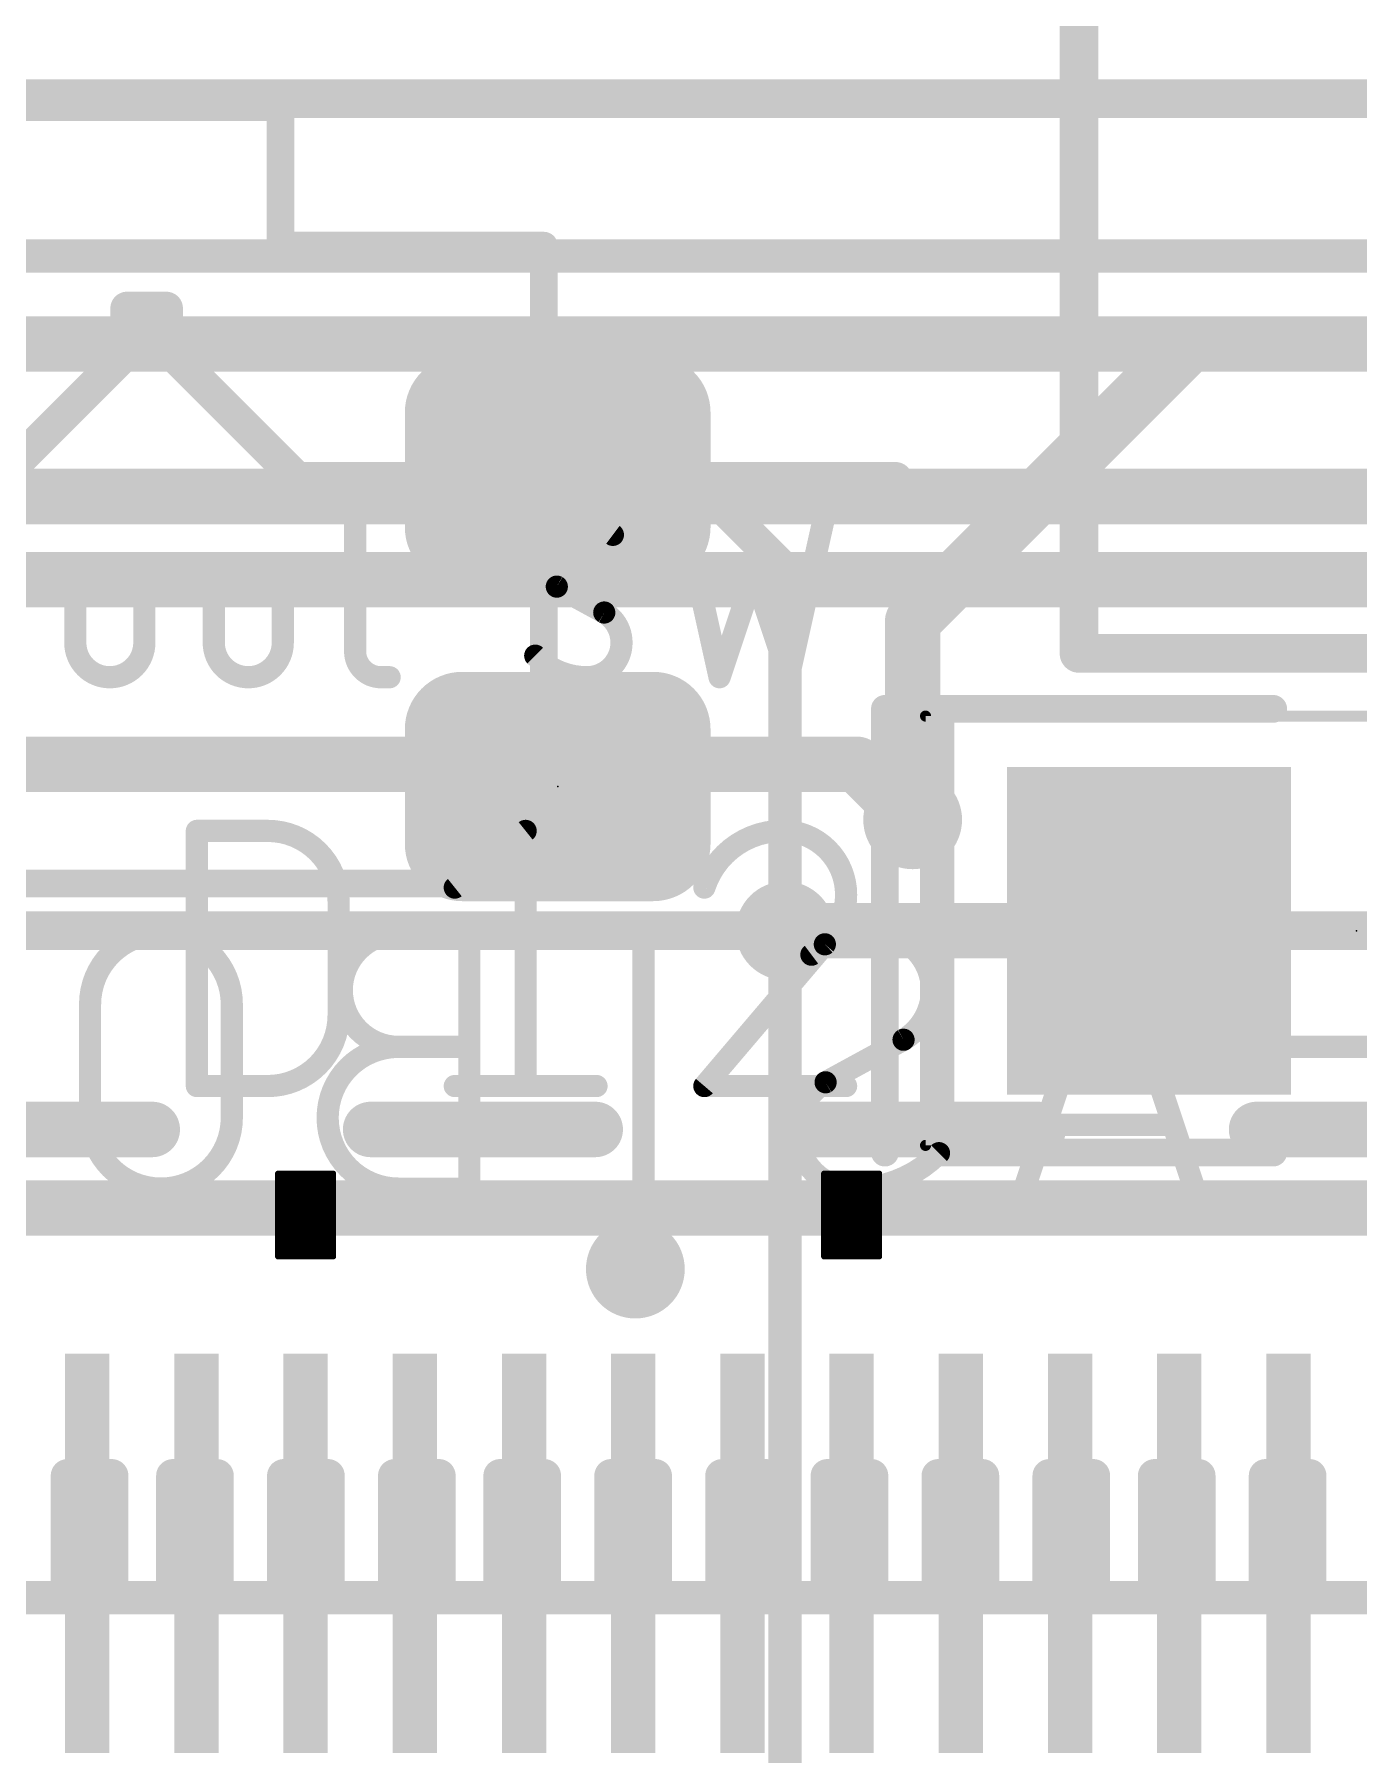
# Model space of a CAD drawing. Extents: x -5 to 103, y -6 to 58.
# Drawn here: x 30.78 to 36.84, y 38.14 to 46.01 of the extents above; entities that cross this region are included whole.
import ezdxf

# ---------------------------------------------------------------- set-up
doc = ezdxf.new("R2010")
doc.units = 0
for name, color, linetype in [('1', 12, 'CONTINUOUS'), ('16', 132, 'CONTINUOUS'), ('18', 110, 'CONTINUOUS'), ('20', 31, 'CONTINUOUS'), ('21', 40, 'CONTINUOUS'), ('22', 3, 'CONTINUOUS'), ('23', 53, 'CONTINUOUS'), ('24', 53, 'CONTINUOUS'), ('25', 40, 'CONTINUOUS'), ('39', 12, 'CONTINUOUS'), ('51', 254, 'CONTINUOUS')]:
    doc.layers.add(name, color=color, linetype=linetype)

# ---------------------------------------------------------------- blocks, each defined once
blk = doc.blocks.new('RECT')
blk.add_solid([(-0.5, -0.5), (0.5, -0.5), (-0.5, 0.5), (0.5, 0.5)])
blk = doc.blocks.new('RECT168000X224000R50')
at = {"const_width": 0.2625}
blk.add_lwpolyline([(0.3938, -0.4375), (0.3938, 0.4375, 0.4142), (0.2625, 0.5687), (-0.2625, 0.5687, 0.4142), (-0.3938, 0.4375), (-0.3938, -0.4375, 0.4142), (-0.2625, -0.5687), (0.2625, -0.5687, 0.4142)], format="xyb", close=True, dxfattribs=at)
blk.add_solid([(-0.2879, -0.4629), (0.2879, -0.4629), (-0.2879, 0.4629), (0.2879, 0.4629)])
blk = doc.blocks.new('ROUNDV')
at = {"const_width": 0.5}
blk.add_lwpolyline([(0, -0.25, 1), (0, 0.25, 1), (0, -0.25)], format="xyb", dxfattribs=at)

msp = doc.modelspace()

# ---------------------------------------------------------------- linework, layer by layer
at = {"layer": '1'}
for points, const_width in [([(7.62, 45.72), (82.55, 45.72)], 0.1778), ([(80.4545, 44.5968), (9.0368, 44.5968)], 0.254), ([(79.5457, 43.8983), (10.414, 43.8983)], 0.254), ([(71.628, 43.5173), (10.5718, 43.5173)], 0.254), ([(25.781, 42.672), (34.544, 42.672)], 0.254), ([(34.544, 42.672), (34.798, 42.418)], 0.254), ([(77.47, 41.91), (11.43, 41.91)], 0.1778), ([(35.88, 41.91), (34.2138, 41.91)], 0.254), ([(46.99, 40.64), (26.67, 40.64)], 0.254)]:
    msp.add_lwpolyline(points, dxfattribs=dict(at, const_width=const_width))
at = {"layer": '1', "const_width": 0.127}
for points in [[(34.5889, 42.7169, 1), (34.4991, 42.6271)], [(34.544, 42.6085, 1), (34.544, 42.7355)], [(34.7531, 42.3731, 1), (34.8429, 42.4629)], [(34.2138, 41.9735, 1), (34.2138, 41.8465)], [(35.88, 41.8465, 1), (35.88, 41.9735)]]:
    msp.add_lwpolyline(points, format="xyb", dxfattribs=at)
at = {"layer": '16'}
for points, const_width in [([(35.56, 48.26), (35.56, 43.18)], 0.1778), ([(34.798, 43.3268), (36.068, 44.5968)], 0.254), ([(36.068, 44.5968), (43.0332, 44.5968)], 0.254), ([(33.1724, 44.0204), (33.7566, 44.0204)], 0.1524), ([(33.7566, 44.0204), (34.2138, 43.5632)], 0.1524), ([(34.2138, 43.5632), (34.2138, 41.91)], 0.1524), ([(34.798, 42.418), (34.798, 43.3268)], 0.254), ([(35.56, 43.18), (41.91, 43.18)], 0.1778), ([(34.2138, 41.91), (34.2138, 35.8648)], 0.1524)]:
    msp.add_lwpolyline(points, dxfattribs=dict(at, const_width=const_width))
for points, const_width in [([(36.068, 44.6603, 1), (36.068, 44.5333)], 0.127), ([(36.1129, 44.5519, 1), (36.0231, 44.6417)], 0.127), ([(33.1724, 44.0585, 1), (33.1724, 43.9823)], 0.0762), ([(33.7835, 44.0473, 1), (33.7297, 43.9935)], 0.0762), ([(33.7566, 43.9823, 1), (33.7566, 44.0585)], 0.0762), ([(34.2519, 43.5632, 1), (34.1757, 43.5632)], 0.0762), ([(34.1869, 43.5363, 1), (34.2407, 43.5901)], 0.0762), ([(34.8615, 43.3268, 1), (34.7345, 43.3268)], 0.127), ([(34.7531, 43.3717, 1), (34.8429, 43.2819)], 0.127), ([(35.56, 43.2244, 1), (35.56, 43.1356)], 0.0889), ([(35.5156, 43.18, 1), (35.6044, 43.18)], 0.0889), ([(34.7345, 42.418, 1), (34.8615, 42.418)], 0.127), ([(34.2519, 41.91, 1), (34.1757, 41.91)], 0.0762), ([(34.1757, 41.91, 1), (34.2519, 41.91)], 0.0762)]:
    msp.add_lwpolyline(points, format="xyb", dxfattribs=dict(at, const_width=const_width))
at = {"layer": '20', "const_width": 0.1524}
msp.add_lwpolyline([(5, 45), (95, 45)], dxfattribs=at)
at = {"layer": '21'}
for points, const_width in [([(31.2, 44.56), (31.2, 44.76)], 0.1524), ([(31.2, 44.76), (31.38, 44.76)], 0.1524), ([(31.38, 44.76), (31.38, 44.58)], 0.1524), ([(30.6, 43.96), (31.2, 44.56)], 0.1524), ([(31.38, 44.58), (31.98, 43.98)], 0.1524), ([(31.98, 43.98), (34.72, 43.98)], 0.1524), ([(32.2447, 43.782), (32.2447, 43.1893)], 0.1016), ([(33.7557, 43.782), (33.9137, 43.0708)], 0.1016), ([(34.2298, 43.0708), (34.3879, 43.782)], 0.1016), ([(32.1656, 43.5449), (32.4027, 43.5449)], 0.1016), ([(33.9137, 43.0708), (34.0718, 43.5449)], 0.1016), ([(34.0718, 43.5449), (34.2298, 43.0708)], 0.1016), ([(33.3856, 43.3671), (33.1683, 43.4857)], 0.1016), ([(30.9633, 43.2288), (30.9633, 43.3869)], 0.1016), ([(31.2794, 43.3869), (31.2794, 43.2288)], 0.1016), ([(31.5973, 43.2288), (31.5973, 43.3869)], 0.1016), ([(31.9134, 43.3869), (31.9134, 43.2288)], 0.1016), ([(32.3632, 43.0708), (32.4027, 43.0708)], 0.1016), ([(34.671, 40.894), (34.671, 42.926)], 0.127), ([(34.925, 40.894), (34.925, 42.926)], 0.127), ([(34.925, 42.926), (36.449, 42.926)], 0.127), ([(36.449, 40.894), (34.925, 40.894)], 0.127), ([(31.8909, 40.7987), (31.8909, 40.4177)], 0.0254), ([(32.1449, 40.7987), (31.8909, 40.7987)], 0.0254), ([(31.8909, 40.7924), (32.1449, 40.7924)], 0.0254), ([(32.1449, 40.4177), (32.1449, 40.7987)], 0.0254), ([(34.3915, 40.7987), (34.3915, 40.4177)], 0.0254), ([(34.6455, 40.7987), (34.3915, 40.7987)], 0.0254), ([(34.3915, 40.7924), (34.6455, 40.7924)], 0.0254), ([(34.6455, 40.4177), (34.6455, 40.7987)], 0.0254), ([(31.8909, 40.767), (32.1449, 40.767)], 0.0254), ([(31.8909, 40.7416), (32.1449, 40.7416)], 0.0254), ([(31.8909, 40.7162), (32.1449, 40.7162)], 0.0254), ([(34.3915, 40.767), (34.6455, 40.767)], 0.0254), ([(34.3915, 40.7416), (34.6455, 40.7416)], 0.0254), ([(34.3915, 40.7162), (34.6455, 40.7162)], 0.0254), ([(31.8909, 40.6908), (32.1449, 40.6908)], 0.0254), ([(31.8909, 40.6654), (32.1449, 40.6654)], 0.0254), ([(31.8909, 40.64), (32.1449, 40.64)], 0.0254), ([(34.3915, 40.6908), (34.6455, 40.6908)], 0.0254), ([(34.3915, 40.6654), (34.6455, 40.6654)], 0.0254), ([(34.3915, 40.64), (34.6455, 40.64)], 0.0254), ([(31.8909, 40.6146), (32.1449, 40.6146)], 0.0254), ([(31.8909, 40.5892), (32.1449, 40.5892)], 0.0254), ([(31.8909, 40.5638), (32.1449, 40.5638)], 0.0254), ([(34.3915, 40.6146), (34.6455, 40.6146)], 0.0254), ([(34.3915, 40.5892), (34.6455, 40.5892)], 0.0254), ([(34.3915, 40.5638), (34.6455, 40.5638)], 0.0254), ([(31.8909, 40.5384), (32.1449, 40.5384)], 0.0254), ([(31.8909, 40.513), (32.1449, 40.513)], 0.0254), ([(31.8909, 40.4876), (32.1449, 40.4876)], 0.0254), ([(34.3915, 40.5384), (34.6455, 40.5384)], 0.0254), ([(34.3915, 40.513), (34.6455, 40.513)], 0.0254), ([(34.3915, 40.4876), (34.6455, 40.4876)], 0.0254), ([(31.8909, 40.4622), (32.1449, 40.4622)], 0.0254), ([(31.8909, 40.4368), (32.1449, 40.4368)], 0.0254), ([(31.8909, 40.4177), (32.1449, 40.4177)], 0.0254), ([(34.3915, 40.4622), (34.6455, 40.4622)], 0.0254), ([(34.3915, 40.4368), (34.6455, 40.4368)], 0.0254), ([(34.3915, 40.4177), (34.6455, 40.4177)], 0.0254)]:
    msp.add_lwpolyline(points, dxfattribs=dict(at, const_width=const_width))
for points, const_width in [([(31.2381, 44.76, 1), (31.1619, 44.76)], 0.0762), ([(31.2, 44.7981, 1), (31.2, 44.7219)], 0.0762), ([(31.4181, 44.76, 1), (31.3419, 44.76)], 0.0762), ([(31.38, 44.7219, 1), (31.38, 44.7981)], 0.0762), ([(31.1619, 44.56, 1), (31.2381, 44.56)], 0.0762), ([(31.2269, 44.5331, 1), (31.1731, 44.5869)], 0.0762), ([(31.3419, 44.58, 1), (31.4181, 44.58)], 0.0762), ([(31.4069, 44.6069, 1), (31.3531, 44.5531)], 0.0762), ([(31.98, 44.0181, 1), (31.98, 43.9419)], 0.0762), ([(31.9531, 43.9531, 1), (32.0069, 44.0069)], 0.0762), ([(34.72, 43.9419, 1), (34.72, 44.0181)], 0.0762), ([(32.2701, 43.782, 1), (32.2193, 43.782)], 0.0508), ([(33.2474, 43.782, 0.4142), (33.0893, 43.624)], 0.1016), ([(33.4252, 43.7227, 0.1623), (33.2474, 43.782)], 0.1016), ([(33.2474, 43.8074, 1), (33.2474, 43.7566)], 0.0508), ([(33.2474, 43.7566, 1), (33.2474, 43.8074)], 0.0508), ([(33.7805, 43.7875, 1), (33.7309, 43.7765)], 0.0508), ([(34.4127, 43.7765, 1), (34.3631, 43.7875)], 0.0508), ([(33.4099, 43.7024, 1), (33.4404, 43.7431)], 0.0508), ([(33.0893, 43.624, 0.2656), (33.1683, 43.4857)], 0.1016), ([(33.1147, 43.624, 1), (33.0639, 43.624)], 0.0508), ([(33.0639, 43.624, 1), (33.1147, 43.624)], 0.0508), ([(31.2794, 43.3869, 1), (30.9633, 43.3869)], 0.1016), ([(31.9134, 43.3869, 1), (31.5973, 43.3869)], 0.1016), ([(32.1656, 43.5703, 1), (32.1656, 43.5195)], 0.0508), ([(32.4027, 43.5195, 1), (32.4027, 43.5703)], 0.0508), ([(34.0959, 43.553, 1), (34.0477, 43.5369)], 0.0508), ([(34.0959, 43.5369, 1), (34.0477, 43.553)], 0.0508), ([(33.1805, 43.508, 1), (33.1562, 43.4634)], 0.0508), ([(33.1554, 43.4638, 1), (33.1812, 43.5075)], 0.0508), ([(30.9887, 43.3869, 1), (30.9379, 43.3869)], 0.0508), ([(30.9379, 43.3869, 1), (30.9887, 43.3869)], 0.0508), ([(31.3048, 43.3869, 1), (31.254, 43.3869)], 0.0508), ([(31.254, 43.3869, 1), (31.3048, 43.3869)], 0.0508), ([(31.6227, 43.3869, 1), (31.5719, 43.3869)], 0.0508), ([(31.5719, 43.3869, 1), (31.6227, 43.3869)], 0.0508), ([(31.9388, 43.3869, 1), (31.888, 43.3869)], 0.0508), ([(31.888, 43.3869, 1), (31.9388, 43.3869)], 0.0508), ([(33.4647, 43.2288, 0.2656), (33.3856, 43.3671)], 0.1016), ([(33.3985, 43.389, 1), (33.3727, 43.3452)], 0.0508), ([(33.3735, 43.3448, 1), (33.3978, 43.3894)], 0.0508), ([(30.9633, 43.2288, 1), (31.2794, 43.2288)], 0.1016), ([(30.9887, 43.2288, 1), (30.9379, 43.2288)], 0.0508), ([(30.9379, 43.2288, 1), (30.9887, 43.2288)], 0.0508), ([(31.3048, 43.2288, 1), (31.254, 43.2288)], 0.0508), ([(31.254, 43.2288, 1), (31.3048, 43.2288)], 0.0508), ([(31.5973, 43.2288, 1), (31.9134, 43.2288)], 0.1016), ([(31.6227, 43.2288, 1), (31.5719, 43.2288)], 0.0508), ([(31.5719, 43.2288, 1), (31.6227, 43.2288)], 0.0508), ([(31.9388, 43.2288, 1), (31.888, 43.2288)], 0.0508), ([(31.888, 43.2288, 1), (31.9388, 43.2288)], 0.0508), ([(33.3066, 43.0708, 0.4142), (33.4647, 43.2288)], 0.1016), ([(33.4901, 43.2288, 1), (33.4393, 43.2288)], 0.0508), ([(33.4393, 43.2288, 1), (33.4901, 43.2288)], 0.0508), ([(32.2447, 43.1893, 0.4142), (32.3632, 43.0708)], 0.1016), ([(32.2701, 43.1893, 1), (32.2193, 43.1893)], 0.0508), ([(32.2193, 43.1893, 1), (32.2701, 43.1893)], 0.0508), ([(33.0876, 43.1875, 1), (33.0515, 43.1517)], 0.0508), ([(33.0696, 43.1696, 0.2), (33.3066, 43.0708)], 0.1016), ([(32.3632, 43.0962, 1), (32.3632, 43.0454)], 0.0508), ([(32.3632, 43.0454, 1), (32.3632, 43.0962)], 0.0508), ([(32.4027, 43.0454, 1), (32.4027, 43.0962)], 0.0508), ([(33.3066, 43.0962, 1), (33.3066, 43.0454)], 0.0508), ([(33.3066, 43.0454, 1), (33.3066, 43.0962)], 0.0508), ([(33.8896, 43.0788, 1), (33.9378, 43.0628)], 0.0508), ([(33.8889, 43.0653, 1), (33.9385, 43.0763)], 0.0508), ([(34.205, 43.0763, 1), (34.2546, 43.0653)], 0.0508), ([(34.2057, 43.0628, 1), (34.2539, 43.0788)], 0.0508), ([(34.7028, 42.926, 1), (34.6392, 42.926)], 0.0635), ([(34.925, 42.9578, 1), (34.925, 42.8942)], 0.0635), ([(34.9568, 42.926, 1), (34.8933, 42.926)], 0.0635), ([(36.449, 42.8942, 1), (36.449, 42.9578)], 0.0635), ([(34.6392, 40.894, 1), (34.7028, 40.894)], 0.0635), ([(34.925, 40.9258, 1), (34.925, 40.8623)], 0.0635), ([(34.8933, 40.894, 1), (34.9568, 40.894)], 0.0635), ([(36.449, 40.8623, 1), (36.449, 40.9258)], 0.0635), ([(31.8973, 40.7987, 1), (31.8846, 40.7987)], 0.0127), ([(31.8909, 40.8051, 1), (31.8909, 40.7924)], 0.0127), ([(31.8909, 40.7987, 1), (31.8909, 40.7861)], 0.0127), ([(32.1513, 40.7987, 1), (32.1386, 40.7987)], 0.0127), ([(32.1449, 40.7924, 1), (32.1449, 40.8051)], 0.0127), ([(32.1449, 40.7861, 1), (32.1449, 40.7987)], 0.0127), ([(34.3979, 40.7987, 1), (34.3852, 40.7987)], 0.0127), ([(34.3915, 40.8051, 1), (34.3915, 40.7924)], 0.0127), ([(34.3915, 40.7987, 1), (34.3915, 40.7861)], 0.0127), ([(34.6519, 40.7987, 1), (34.6392, 40.7987)], 0.0127), ([(34.6455, 40.7924, 1), (34.6455, 40.8051)], 0.0127), ([(34.6455, 40.7861, 1), (34.6455, 40.7987)], 0.0127), ([(31.8909, 40.7734, 1), (31.8909, 40.7607)], 0.0127), ([(31.8909, 40.748, 1), (31.8909, 40.7353)], 0.0127), ([(31.8909, 40.7225, 1), (31.8909, 40.7099)], 0.0127), ([(32.1449, 40.7607, 1), (32.1449, 40.7734)], 0.0127), ([(32.1449, 40.7353, 1), (32.1449, 40.748)], 0.0127), ([(32.1449, 40.7099, 1), (32.1449, 40.7225)], 0.0127), ([(34.3915, 40.7734, 1), (34.3915, 40.7607)], 0.0127), ([(34.3915, 40.748, 1), (34.3915, 40.7353)], 0.0127), ([(34.3915, 40.7225, 1), (34.3915, 40.7099)], 0.0127), ([(34.6455, 40.7607, 1), (34.6455, 40.7734)], 0.0127), ([(34.6455, 40.7353, 1), (34.6455, 40.748)], 0.0127), ([(34.6455, 40.7099, 1), (34.6455, 40.7225)], 0.0127), ([(31.8909, 40.6972, 1), (31.8909, 40.6845)], 0.0127), ([(31.8909, 40.6718, 1), (31.8909, 40.6591)], 0.0127), ([(31.8909, 40.6463, 1), (31.8909, 40.6337)], 0.0127), ([(32.1449, 40.6845, 1), (32.1449, 40.6972)], 0.0127), ([(32.1449, 40.6591, 1), (32.1449, 40.6718)], 0.0127), ([(32.1449, 40.6337, 1), (32.1449, 40.6463)], 0.0127), ([(34.3915, 40.6972, 1), (34.3915, 40.6845)], 0.0127), ([(34.3915, 40.6718, 1), (34.3915, 40.6591)], 0.0127), ([(34.3915, 40.6463, 1), (34.3915, 40.6337)], 0.0127), ([(34.6455, 40.6845, 1), (34.6455, 40.6972)], 0.0127), ([(34.6455, 40.6591, 1), (34.6455, 40.6718)], 0.0127), ([(34.6455, 40.6337, 1), (34.6455, 40.6463)], 0.0127), ([(31.8909, 40.621, 1), (31.8909, 40.6083)], 0.0127), ([(31.8909, 40.5956, 1), (31.8909, 40.5829)], 0.0127), ([(31.8909, 40.5701, 1), (31.8909, 40.5575)], 0.0127), ([(32.1449, 40.6083, 1), (32.1449, 40.621)], 0.0127), ([(32.1449, 40.5829, 1), (32.1449, 40.5956)], 0.0127), ([(32.1449, 40.5575, 1), (32.1449, 40.5701)], 0.0127), ([(34.3915, 40.621, 1), (34.3915, 40.6083)], 0.0127), ([(34.3915, 40.5956, 1), (34.3915, 40.5829)], 0.0127), ([(34.3915, 40.5701, 1), (34.3915, 40.5575)], 0.0127), ([(34.6455, 40.6083, 1), (34.6455, 40.621)], 0.0127), ([(34.6455, 40.5829, 1), (34.6455, 40.5956)], 0.0127), ([(34.6455, 40.5575, 1), (34.6455, 40.5701)], 0.0127), ([(31.8909, 40.5448, 1), (31.8909, 40.5321)], 0.0127), ([(31.8909, 40.5194, 1), (31.8909, 40.5067)], 0.0127), ([(31.8909, 40.4939, 1), (31.8909, 40.4813)], 0.0127), ([(32.1449, 40.5321, 1), (32.1449, 40.5448)], 0.0127), ([(32.1449, 40.5067, 1), (32.1449, 40.5194)], 0.0127), ([(32.1449, 40.4813, 1), (32.1449, 40.4939)], 0.0127), ([(34.3915, 40.5448, 1), (34.3915, 40.5321)], 0.0127), ([(34.3915, 40.5194, 1), (34.3915, 40.5067)], 0.0127), ([(34.3915, 40.4939, 1), (34.3915, 40.4813)], 0.0127), ([(34.6455, 40.5321, 1), (34.6455, 40.5448)], 0.0127), ([(34.6455, 40.5067, 1), (34.6455, 40.5194)], 0.0127), ([(34.6455, 40.4813, 1), (34.6455, 40.4939)], 0.0127), ([(31.8909, 40.4686, 1), (31.8909, 40.4559)], 0.0127), ([(31.8909, 40.4432, 1), (31.8909, 40.4305)], 0.0127), ([(31.8909, 40.4241, 1), (31.8909, 40.4114)], 0.0127), ([(31.8846, 40.4177, 1), (31.8973, 40.4177)], 0.0127), ([(32.1386, 40.4177, 1), (32.1513, 40.4177)], 0.0127), ([(32.1449, 40.4559, 1), (32.1449, 40.4686)], 0.0127), ([(32.1449, 40.4305, 1), (32.1449, 40.4432)], 0.0127), ([(32.1449, 40.4114, 1), (32.1449, 40.4241)], 0.0127), ([(34.3915, 40.4686, 1), (34.3915, 40.4559)], 0.0127), ([(34.3915, 40.4432, 1), (34.3915, 40.4305)], 0.0127), ([(34.3915, 40.4241, 1), (34.3915, 40.4114)], 0.0127), ([(34.3852, 40.4177, 1), (34.3979, 40.4177)], 0.0127), ([(34.6392, 40.4177, 1), (34.6519, 40.4177)], 0.0127), ([(34.6455, 40.4559, 1), (34.6455, 40.4686)], 0.0127), ([(34.6455, 40.4305, 1), (34.6455, 40.4432)], 0.0127), ([(34.6455, 40.4114, 1), (34.6455, 40.4241)], 0.0127)]:
    msp.add_lwpolyline(points, format="xyb", dxfattribs=dict(at, const_width=const_width))
at = {"layer": '22'}
for points, const_width in [([(31.9024, 45.6819), (30.6324, 45.6819)], 0.127), ([(31.9024, 45.0469), (31.9024, 45.6819)], 0.127), ([(33.1089, 45.0469), (31.9024, 45.0469)], 0.127), ([(33.1089, 42.1259), (33.1089, 45.0469)], 0.127), ([(29.6164, 42.1259), (33.1089, 42.1259)], 0.127), ([(32.768, 41.8976), (32.4434, 41.8976)], 0.1016), ([(32.768, 40.7292), (32.768, 41.8976)], 0.1016), ([(33.8898, 41.8976), (33.2407, 41.8976)], 0.1016), ([(33.5653, 40.7292), (33.5653, 41.8976)], 0.1016), ([(35.6989, 41.8976), (35.3094, 40.7292)], 0.1016), ([(36.0883, 40.7292), (35.6989, 41.8976)], 0.1016), ([(36.9737, 41.8976), (36.4544, 41.8976)], 0.1016), ([(31.0309, 41.573), (31.0309, 41.0538)], 0.1016), ([(31.68, 41.0538), (31.68, 41.573)], 0.1016), ([(34.3992, 41.216), (34.7563, 41.4108)], 0.1016), ([(32.768, 41.3783), (32.4434, 41.3783)], 0.1016), ([(36.9737, 41.3783), (36.4544, 41.3783)], 0.1016), ([(35.4068, 41.0213), (35.991, 41.0213)], 0.1016), ([(32.4434, 40.7292), (32.768, 40.7292)], 0.1016)]:
    msp.add_lwpolyline(points, dxfattribs=dict(at, const_width=const_width))
for points, const_width in [([(31.9341, 45.6819, 1), (31.8707, 45.6819)], 0.0635), ([(31.9024, 45.6501, 1), (31.9024, 45.7137)], 0.0635), ([(31.9024, 45.0787, 1), (31.9024, 45.0151)], 0.0635), ([(31.8707, 45.0469, 1), (31.9341, 45.0469)], 0.0635), ([(33.1407, 45.0469, 1), (33.0771, 45.0469)], 0.0635), ([(33.1089, 45.0151, 1), (33.1089, 45.0787)], 0.0635), ([(33.0771, 42.1259, 1), (33.1407, 42.1259)], 0.0635), ([(33.1089, 42.0941, 1), (33.1089, 42.1577)], 0.0635), ([(31.68, 41.573, 1), (31.0309, 41.573)], 0.1016), ([(32.4434, 41.8976, 1), (32.4434, 41.3783)], 0.1016), ([(32.4434, 41.923, 1), (32.4434, 41.8722)], 0.0508), ([(32.4434, 41.8722, 1), (32.4434, 41.923)], 0.0508), ([(32.7934, 41.8976, 1), (32.7426, 41.8976)], 0.0508), ([(32.768, 41.8722, 1), (32.768, 41.923)], 0.0508), ([(33.2407, 41.923, 1), (33.2407, 41.8722)], 0.0508), ([(33.5907, 41.8976, 1), (33.5399, 41.8976)], 0.0508), ([(33.8898, 41.8722, 1), (33.8898, 41.923)], 0.0508), ([(34.6264, 41.8976, 0.1623), (34.3343, 41.8002)], 0.1016), ([(34.8861, 41.638, 0.4142), (34.6264, 41.8976)], 0.1016), ([(34.6264, 41.923, 1), (34.6264, 41.8722)], 0.0508), ([(34.6264, 41.8722, 1), (34.6264, 41.923)], 0.0508), ([(35.723, 41.9056, 1), (35.6748, 41.8896)], 0.0508), ([(35.723, 41.8896, 1), (35.6748, 41.9056)], 0.0508), ([(36.4544, 41.923, 1), (36.4544, 41.8722)], 0.0508), ([(34.3191, 41.8206, 1), (34.3496, 41.7799)], 0.0508), ([(34.7563, 41.4108, 0.2656), (34.8861, 41.638)], 0.1016), ([(34.9115, 41.638, 1), (34.8607, 41.638)], 0.0508), ([(31.0563, 41.573, 1), (31.0055, 41.573)], 0.0508), ([(31.0055, 41.573, 1), (31.0563, 41.573)], 0.0508), ([(31.7054, 41.573, 1), (31.6546, 41.573)], 0.0508), ([(31.6546, 41.573, 1), (31.7054, 41.573)], 0.0508), ([(34.8607, 41.638, 1), (34.9115, 41.638)], 0.0508), ([(34.7434, 41.4326, 1), (34.7691, 41.3889)], 0.0508), ([(34.7684, 41.3885, 1), (34.7441, 41.4331)], 0.0508), ([(32.4434, 41.3783, 1), (32.4434, 40.7292)], 0.1016), ([(32.4434, 41.4037, 1), (32.4434, 41.3529)], 0.0508), ([(32.4434, 41.3529, 1), (32.4434, 41.4037)], 0.0508), ([(32.4434, 41.3529, 1), (32.4434, 41.4037)], 0.0508), ([(32.768, 41.3529, 1), (32.768, 41.4037)], 0.0508), ([(36.4544, 41.4037, 1), (36.4544, 41.3529)], 0.0508), ([(34.3992, 41.216, 0.2656), (34.2694, 40.9888)], 0.1016), ([(34.3871, 41.2383, 1), (34.4114, 41.1937)], 0.0508), ([(34.4121, 41.1941, 1), (34.3863, 41.2379)], 0.0508), ([(31.0309, 41.0538, 1), (31.68, 41.0538)], 0.1016), ([(31.0563, 41.0538, 1), (31.0055, 41.0538)], 0.0508), ([(31.0055, 41.0538, 1), (31.0563, 41.0538)], 0.0508), ([(31.7054, 41.0538, 1), (31.6546, 41.0538)], 0.0508), ([(31.6546, 41.0538, 1), (31.7054, 41.0538)], 0.0508), ([(34.2694, 40.9888, 0.4142), (34.5291, 40.7292)], 0.1016), ([(34.2948, 40.9888, 1), (34.244, 40.9888)], 0.0508), ([(35.4068, 41.0467, 1), (35.4068, 40.9959)], 0.0508), ([(35.991, 40.9959, 1), (35.991, 41.0467)], 0.0508), ([(34.244, 40.9888, 1), (34.2948, 40.9888)], 0.0508), ([(34.5291, 40.7292, 0.2), (34.9185, 40.8915)], 0.1016), ([(34.9366, 40.8736, 1), (34.9005, 40.9094)], 0.0508), ([(32.4434, 40.7546, 1), (32.4434, 40.7038)], 0.0508), ([(32.4434, 40.7038, 1), (32.4434, 40.7546)], 0.0508), ([(32.7426, 40.7292, 1), (32.7934, 40.7292)], 0.0508), ([(32.768, 40.7038, 1), (32.768, 40.7546)], 0.0508), ([(33.5399, 40.7292, 1), (33.5907, 40.7292)], 0.0508), ([(34.5291, 40.7546, 1), (34.5291, 40.7038)], 0.0508), ([(34.5291, 40.7038, 1), (34.5291, 40.7546)], 0.0508), ([(35.2853, 40.7372, 1), (35.3335, 40.7212)], 0.0508), ([(36.0642, 40.7212, 1), (36.1124, 40.7372)], 0.0508)]:
    msp.add_lwpolyline(points, format="xyb", dxfattribs=dict(at, const_width=const_width))
at = {"layer": '23'}
msp.add_point((36.83, 41.91), dxfattribs=at)
at = {"layer": '24'}
msp.add_point((33.1724, 42.5704), dxfattribs=at)
at = {"layer": '25', "const_width": 0.1016}
for points in [[(31.52, 41.1988), (31.52, 42.3672)], [(31.52, 42.3672), (31.8446, 42.3672)], [(32.7011, 42.1076), (33.0256, 42.3672)], [(33.0256, 42.3672), (33.0256, 41.1988)], [(32.1691, 42.0426), (32.1691, 41.5234)], [(34.3958, 41.8479), (33.8441, 41.1988)], [(31.8446, 41.1988), (31.52, 41.1988)], [(32.7011, 41.1988), (33.3502, 41.1988)], [(33.8441, 41.1988), (34.4932, 41.1988)]]:
    msp.add_lwpolyline(points, dxfattribs=at)
at = {"layer": '25'}
for points, const_width in [([(31.5454, 42.3672, 1), (31.4946, 42.3672)], 0.0508), ([(31.52, 42.3926, 1), (31.52, 42.3418)], 0.0508), ([(32.1691, 42.0426, 0.4142), (31.8446, 42.3672)], 0.1016), ([(31.8446, 42.3926, 1), (31.8446, 42.3418)], 0.0508), ([(31.8446, 42.3418, 1), (31.8446, 42.3926)], 0.0508), ([(33.051, 42.3672, 1), (33.0002, 42.3672)], 0.0508), ([(33.0415, 42.3474, 1), (33.0098, 42.387)], 0.0508), ([(34.2011, 42.3672, 0.3252), (33.8441, 42.1076)], 0.1016), ([(34.4932, 42.0751, 0.4142), (34.2011, 42.3672)], 0.1016), ([(34.2011, 42.3926, 1), (34.2011, 42.3418)], 0.0508), ([(34.2011, 42.3418, 1), (34.2011, 42.3926)], 0.0508), ([(32.6852, 42.1274, 1), (32.717, 42.0877)], 0.0508), ([(32.1945, 42.0426, 1), (32.1437, 42.0426)], 0.0508), ([(32.1437, 42.0426, 1), (32.1945, 42.0426)], 0.0508), ([(33.8199, 42.1154, 1), (33.8683, 42.0997)], 0.0508), ([(34.3958, 41.8479, 0.2053), (34.4932, 42.0751)], 0.1016), ([(34.5186, 42.0751, 1), (34.4678, 42.0751)], 0.0508), ([(34.4678, 42.0751, 1), (34.5186, 42.0751)], 0.0508), ([(34.3783, 41.8663, 1), (34.4134, 41.8295)], 0.0508), ([(34.4152, 41.8315, 1), (34.3765, 41.8644)], 0.0508), ([(31.8446, 41.1988, 0.4142), (32.1691, 41.5234)], 0.1016), ([(32.1945, 41.5234, 1), (32.1437, 41.5234)], 0.0508), ([(32.1437, 41.5234, 1), (32.1945, 41.5234)], 0.0508), ([(31.52, 41.2242, 1), (31.52, 41.1734)], 0.0508), ([(31.4946, 41.1988, 1), (31.5454, 41.1988)], 0.0508), ([(31.8446, 41.2242, 1), (31.8445, 41.1734)], 0.0508), ([(31.8446, 41.1734, 1), (31.8446, 41.2242)], 0.0508), ([(32.7011, 41.2242, 1), (32.7011, 41.1734)], 0.0508), ([(33.0002, 41.1988, 1), (33.051, 41.1988)], 0.0508), ([(33.3502, 41.1734, 1), (33.3502, 41.2242)], 0.0508), ([(33.8247, 41.2153, 1), (33.8634, 41.1823)], 0.0508), ([(33.8441, 41.2242, 1), (33.8441, 41.1734)], 0.0508), ([(34.4932, 41.1734, 1), (34.4932, 41.2242)], 0.0508)]:
    msp.add_lwpolyline(points, format="xyb", dxfattribs=dict(at, const_width=const_width))
at = {"layer": '39', "const_width": 0.0508}
for points in [[(34.857, 40.927), (34.857, 42.893)], [(34.857, 42.893), (38.803, 42.893)], [(38.803, 40.927), (34.857, 40.927)]]:
    msp.add_lwpolyline(points, dxfattribs=at)
at = {"layer": '39', "const_width": 0.0254}
for points in [[(34.8697, 42.893, 1), (34.8443, 42.893)], [(34.857, 42.9057, 1), (34.857, 42.8803)], [(34.857, 40.9397, 1), (34.857, 40.9143)], [(34.8443, 40.927, 1), (34.8697, 40.927)]]:
    msp.add_lwpolyline(points, format="xyb", dxfattribs=at)
at = {"layer": '51'}
for points, const_width in [([(31.3157, 41), (30.2871, 41)], 0.254), ([(33.3443, 41), (32.3157, 41)], 0.254), ([(35.3729, 41), (34.3443, 41)], 0.254), ([(37.4014, 41), (36.3729, 41)], 0.254), ([(31.1303, 39.4144), (30.9271, 39.4144)], 0.1524), ([(30.9271, 39.4144), (30.9271, 38.8556)], 0.1524), ([(31.1303, 38.8556), (31.1303, 39.4144)], 0.1524), ([(31.6129, 39.4144), (31.4097, 39.4144)], 0.1524), ([(31.4097, 39.4144), (31.4097, 38.8556)], 0.1524), ([(31.6129, 38.8556), (31.6129, 39.4144)], 0.1524), ([(32.1209, 39.4144), (31.9177, 39.4144)], 0.1524), ([(31.9177, 39.4144), (31.9177, 38.8556)], 0.1524), ([(32.1209, 38.8556), (32.1209, 39.4144)], 0.1524), ([(32.6289, 39.4144), (32.4257, 39.4144)], 0.1524), ([(32.4257, 39.4144), (32.4257, 38.8556)], 0.1524), ([(32.6289, 38.8556), (32.6289, 39.4144)], 0.1524), ([(33.1115, 39.4144), (32.9083, 39.4144)], 0.1524), ([(32.9083, 39.4144), (32.9083, 38.8556)], 0.1524), ([(33.1115, 38.8556), (33.1115, 39.4144)], 0.1524), ([(33.6195, 39.4144), (33.4163, 39.4144)], 0.1524), ([(33.4163, 39.4144), (33.4163, 38.8556)], 0.1524), ([(33.6195, 38.8556), (33.6195, 39.4144)], 0.1524), ([(34.1275, 39.4144), (33.9243, 39.4144)], 0.1524), ([(33.9243, 39.4144), (33.9243, 38.8556)], 0.1524), ([(34.1275, 38.8556), (34.1275, 39.4144)], 0.1524), ([(34.6101, 39.4144), (34.4069, 39.4144)], 0.1524), ([(34.4069, 39.4144), (34.4069, 38.8556)], 0.1524), ([(34.6101, 38.8556), (34.6101, 39.4144)], 0.1524), ([(35.1181, 39.4144), (34.9149, 39.4144)], 0.1524), ([(34.9149, 39.4144), (34.9149, 38.8556)], 0.1524), ([(35.1181, 38.8556), (35.1181, 39.4144)], 0.1524), ([(35.6261, 39.4144), (35.4229, 39.4144)], 0.1524), ([(35.4229, 39.4144), (35.4229, 38.8556)], 0.1524), ([(35.6261, 38.8556), (35.6261, 39.4144)], 0.1524), ([(36.1087, 39.4144), (35.9055, 39.4144)], 0.1524), ([(35.9055, 39.4144), (35.9055, 38.8556)], 0.1524), ([(36.1087, 38.8556), (36.1087, 39.4144)], 0.1524), ([(36.6167, 39.4144), (36.4135, 39.4144)], 0.1524), ([(36.4135, 39.4144), (36.4135, 38.8556)], 0.1524), ([(36.6167, 38.8556), (36.6167, 39.4144)], 0.1524), ([(30.9271, 38.8556), (30.6223, 38.8556)], 0.1524), ([(31.1303, 38.8556), (30.9271, 38.8556)], 0.1524), ([(31.4097, 38.8556), (31.1303, 38.8556)], 0.1524), ([(42.4079, 38.8556), (31.1303, 38.8556)], 0.1524), ([(31.6129, 38.8556), (31.4097, 38.8556)], 0.1524), ([(31.9177, 38.8556), (31.6129, 38.8556)], 0.1524), ([(32.1209, 38.8556), (31.9177, 38.8556)], 0.1524), ([(32.4257, 38.8556), (32.1209, 38.8556)], 0.1524), ([(32.6289, 38.8556), (32.4257, 38.8556)], 0.1524), ([(32.9083, 38.8556), (32.6289, 38.8556)], 0.1524), ([(33.1115, 38.8556), (32.9083, 38.8556)], 0.1524), ([(33.4163, 38.8556), (33.1115, 38.8556)], 0.1524), ([(33.6195, 38.8556), (33.4163, 38.8556)], 0.1524), ([(33.9243, 38.8556), (33.6195, 38.8556)], 0.1524), ([(34.1275, 38.8556), (33.9243, 38.8556)], 0.1524), ([(34.4069, 38.8556), (34.1275, 38.8556)], 0.1524), ([(34.6101, 38.8556), (34.4069, 38.8556)], 0.1524), ([(34.9149, 38.8556), (34.6101, 38.8556)], 0.1524), ([(35.1181, 38.8556), (34.9149, 38.8556)], 0.1524), ([(35.4229, 38.8556), (35.1181, 38.8556)], 0.1524), ([(35.6261, 38.8556), (35.4229, 38.8556)], 0.1524), ([(35.9055, 38.8556), (35.6261, 38.8556)], 0.1524), ([(36.1087, 38.8556), (35.9055, 38.8556)], 0.1524), ([(36.4135, 38.8556), (36.1087, 38.8556)], 0.1524), ([(36.6167, 38.8556), (36.4135, 38.8556)], 0.1524), ([(36.9215, 38.8556), (36.6167, 38.8556)], 0.1524)]:
    msp.add_lwpolyline(points, dxfattribs=dict(at, const_width=const_width))
for points, const_width in [([(31.3157, 40.9365, 1), (31.3157, 41.0635)], 0.127), ([(32.3157, 41.0635, 1), (32.3157, 40.9365)], 0.127), ([(33.3443, 40.9365, 1), (33.3443, 41.0635)], 0.127), ([(34.3443, 41.0635, 1), (34.3443, 40.9365)], 0.127), ([(35.3729, 40.9365, 1), (35.3729, 41.0635)], 0.127), ([(36.3729, 41.0635, 1), (36.3729, 40.9365)], 0.127), ([(30.9271, 39.4525, 1), (30.9271, 39.3763)], 0.0762), ([(30.9652, 39.4144, 1), (30.889, 39.4144)], 0.0762), ([(31.1684, 39.4144, 1), (31.0922, 39.4144)], 0.0762), ([(31.1303, 39.3763, 1), (31.1303, 39.4525)], 0.0762), ([(31.4097, 39.4525, 1), (31.4097, 39.3763)], 0.0762), ([(31.4478, 39.4144, 1), (31.3716, 39.4144)], 0.0762), ([(31.651, 39.4144, 1), (31.5748, 39.4144)], 0.0762), ([(31.6129, 39.3763, 1), (31.6129, 39.4525)], 0.0762), ([(31.9177, 39.4525, 1), (31.9177, 39.3763)], 0.0762), ([(31.9558, 39.4144, 1), (31.8796, 39.4144)], 0.0762), ([(32.159, 39.4144, 1), (32.0828, 39.4144)], 0.0762), ([(32.1209, 39.3763, 1), (32.1209, 39.4525)], 0.0762), ([(32.4257, 39.4525, 1), (32.4257, 39.3763)], 0.0762), ([(32.4638, 39.4144, 1), (32.3876, 39.4144)], 0.0762), ([(32.667, 39.4144, 1), (32.5908, 39.4144)], 0.0762), ([(32.6289, 39.3763, 1), (32.6289, 39.4525)], 0.0762), ([(32.9083, 39.4525, 1), (32.9083, 39.3763)], 0.0762), ([(32.9464, 39.4144, 1), (32.8702, 39.4144)], 0.0762), ([(33.1496, 39.4144, 1), (33.0734, 39.4144)], 0.0762), ([(33.1115, 39.3763, 1), (33.1115, 39.4525)], 0.0762), ([(33.4163, 39.4525, 1), (33.4163, 39.3763)], 0.0762), ([(33.4544, 39.4144, 1), (33.3782, 39.4144)], 0.0762), ([(33.6576, 39.4144, 1), (33.5814, 39.4144)], 0.0762), ([(33.6195, 39.3763, 1), (33.6195, 39.4525)], 0.0762), ([(33.9243, 39.4525, 1), (33.9243, 39.3763)], 0.0762), ([(33.9624, 39.4144, 1), (33.8862, 39.4144)], 0.0762), ([(34.1656, 39.4144, 1), (34.0894, 39.4144)], 0.0762), ([(34.1275, 39.3763, 1), (34.1275, 39.4525)], 0.0762), ([(34.4069, 39.4525, 1), (34.4069, 39.3763)], 0.0762), ([(34.445, 39.4144, 1), (34.3688, 39.4144)], 0.0762), ([(34.6482, 39.4144, 1), (34.572, 39.4144)], 0.0762), ([(34.6101, 39.3763, 1), (34.6101, 39.4525)], 0.0762), ([(34.9149, 39.4525, 1), (34.9149, 39.3763)], 0.0762), ([(34.953, 39.4144, 1), (34.8768, 39.4144)], 0.0762), ([(35.1562, 39.4144, 1), (35.08, 39.4144)], 0.0762), ([(35.1181, 39.3763, 1), (35.1181, 39.4525)], 0.0762), ([(35.4229, 39.4525, 1), (35.4229, 39.3763)], 0.0762), ([(35.461, 39.4144, 1), (35.3848, 39.4144)], 0.0762), ([(35.6642, 39.4144, 1), (35.588, 39.4144)], 0.0762), ([(35.6261, 39.3763, 1), (35.6261, 39.4525)], 0.0762), ([(35.9055, 39.4525, 1), (35.9055, 39.3763)], 0.0762), ([(35.9436, 39.4144, 1), (35.8674, 39.4144)], 0.0762), ([(36.1468, 39.4144, 1), (36.0706, 39.4144)], 0.0762), ([(36.1087, 39.3763, 1), (36.1087, 39.4525)], 0.0762), ([(36.4135, 39.4525, 1), (36.4135, 39.3763)], 0.0762), ([(36.4516, 39.4144, 1), (36.3754, 39.4144)], 0.0762), ([(36.6548, 39.4144, 1), (36.5786, 39.4144)], 0.0762), ([(36.6167, 39.3763, 1), (36.6167, 39.4525)], 0.0762), ([(30.9271, 38.8937, 1), (30.9271, 38.8175)], 0.0762), ([(30.9271, 38.8175, 1), (30.9271, 38.8937)], 0.0762), ([(31.1303, 38.8937, 1), (31.1303, 38.8175)], 0.0762), ([(31.1303, 38.8937, 1), (31.1303, 38.8175)], 0.0762), ([(31.1303, 38.8175, 1), (31.1303, 38.8937)], 0.0762), ([(31.4097, 38.8937, 1), (31.4097, 38.8175)], 0.0762), ([(31.4097, 38.8175, 1), (31.4097, 38.8937)], 0.0762), ([(31.6129, 38.8937, 1), (31.6129, 38.8175)], 0.0762), ([(31.6129, 38.8175, 1), (31.6129, 38.8937)], 0.0762), ([(31.9177, 38.8937, 1), (31.9177, 38.8175)], 0.0762), ([(31.9177, 38.8175, 1), (31.9177, 38.8937)], 0.0762), ([(32.1209, 38.8937, 1), (32.1209, 38.8175)], 0.0762), ([(32.1209, 38.8175, 1), (32.1209, 38.8937)], 0.0762), ([(32.4257, 38.8937, 1), (32.4257, 38.8175)], 0.0762), ([(32.4257, 38.8175, 1), (32.4257, 38.8937)], 0.0762), ([(32.6289, 38.8937, 1), (32.6289, 38.8175)], 0.0762), ([(32.6289, 38.8175, 1), (32.6289, 38.8937)], 0.0762), ([(32.9083, 38.8937, 1), (32.9083, 38.8175)], 0.0762), ([(32.9083, 38.8175, 1), (32.9083, 38.8937)], 0.0762), ([(33.1115, 38.8937, 1), (33.1115, 38.8175)], 0.0762), ([(33.1115, 38.8175, 1), (33.1115, 38.8937)], 0.0762), ([(33.4163, 38.8937, 1), (33.4163, 38.8175)], 0.0762), ([(33.4163, 38.8175, 1), (33.4163, 38.8937)], 0.0762), ([(33.6195, 38.8937, 1), (33.6195, 38.8175)], 0.0762), ([(33.6195, 38.8175, 1), (33.6195, 38.8937)], 0.0762), ([(33.9243, 38.8937, 1), (33.9243, 38.8175)], 0.0762), ([(33.9243, 38.8175, 1), (33.9243, 38.8937)], 0.0762), ([(34.1275, 38.8937, 1), (34.1275, 38.8175)], 0.0762), ([(34.1275, 38.8175, 1), (34.1275, 38.8937)], 0.0762), ([(34.4069, 38.8937, 1), (34.4069, 38.8175)], 0.0762), ([(34.4069, 38.8175, 1), (34.4069, 38.8937)], 0.0762), ([(34.6101, 38.8937, 1), (34.6101, 38.8175)], 0.0762), ([(34.6101, 38.8175, 1), (34.6101, 38.8937)], 0.0762), ([(34.9149, 38.8937, 1), (34.9149, 38.8175)], 0.0762), ([(34.9149, 38.8175, 1), (34.9149, 38.8937)], 0.0762), ([(35.1181, 38.8937, 1), (35.1181, 38.8175)], 0.0762), ([(35.1181, 38.8175, 1), (35.1181, 38.8937)], 0.0762), ([(35.4229, 38.8937, 1), (35.4229, 38.8175)], 0.0762), ([(35.4229, 38.8175, 1), (35.4229, 38.8937)], 0.0762), ([(35.6261, 38.8937, 1), (35.6261, 38.8175)], 0.0762), ([(35.6261, 38.8175, 1), (35.6261, 38.8937)], 0.0762), ([(35.9055, 38.8937, 1), (35.9055, 38.8175)], 0.0762), ([(35.9055, 38.8175, 1), (35.9055, 38.8937)], 0.0762), ([(36.1087, 38.8937, 1), (36.1087, 38.8175)], 0.0762), ([(36.1087, 38.8175, 1), (36.1087, 38.8937)], 0.0762), ([(36.4135, 38.8937, 1), (36.4135, 38.8175)], 0.0762), ([(36.4135, 38.8175, 1), (36.4135, 38.8937)], 0.0762), ([(36.6167, 38.8937, 1), (36.6167, 38.8175)], 0.0762), ([(36.6167, 38.8175, 1), (36.6167, 38.8937)], 0.0762), ([(30.889, 38.8556, 1), (30.9652, 38.8556)], 0.0762), ([(31.0922, 38.8556, 1), (31.1684, 38.8556)], 0.0762), ([(31.3716, 38.8556, 1), (31.4478, 38.8556)], 0.0762), ([(31.5748, 38.8556, 1), (31.651, 38.8556)], 0.0762), ([(31.8796, 38.8556, 1), (31.9558, 38.8556)], 0.0762), ([(32.0828, 38.8556, 1), (32.159, 38.8556)], 0.0762), ([(32.3876, 38.8556, 1), (32.4638, 38.8556)], 0.0762), ([(32.5908, 38.8556, 1), (32.667, 38.8556)], 0.0762), ([(32.8702, 38.8556, 1), (32.9464, 38.8556)], 0.0762), ([(33.0734, 38.8556, 1), (33.1496, 38.8556)], 0.0762), ([(33.3782, 38.8556, 1), (33.4544, 38.8556)], 0.0762), ([(33.5814, 38.8556, 1), (33.6576, 38.8556)], 0.0762), ([(33.8862, 38.8556, 1), (33.9624, 38.8556)], 0.0762), ([(34.0894, 38.8556, 1), (34.1656, 38.8556)], 0.0762), ([(34.3688, 38.8556, 1), (34.445, 38.8556)], 0.0762), ([(34.572, 38.8556, 1), (34.6482, 38.8556)], 0.0762), ([(34.8768, 38.8556, 1), (34.953, 38.8556)], 0.0762), ([(35.08, 38.8556, 1), (35.1562, 38.8556)], 0.0762), ([(35.3848, 38.8556, 1), (35.461, 38.8556)], 0.0762), ([(35.588, 38.8556, 1), (35.6642, 38.8556)], 0.0762), ([(35.8674, 38.8556, 1), (35.9436, 38.8556)], 0.0762), ([(36.0706, 38.8556, 1), (36.1468, 38.8556)], 0.0762), ([(36.3754, 38.8556, 1), (36.4516, 38.8556)], 0.0762), ([(36.5786, 38.8556, 1), (36.6548, 38.8556)], 0.0762)]:
    msp.add_lwpolyline(points, format="xyb", dxfattribs=dict(at, const_width=const_width))

# ---------------------------------------------------------------- block references
at = {"layer": '1', "xscale": 1.3, "yscale": 1.5, "rotation": 180}
msp.add_blockref('RECT', (35.88, 41.91), dxfattribs=at)
at = {"layer": '1', "xscale": 0.2032, "yscale": 1.8288}
for p in [(31.0176, 39.0588), (31.5178, 39.0588), (32.0179, 39.0588), (32.518, 39.0588), (33.0182, 39.0588), (33.5183, 39.0588), (34.0184, 39.0588), (34.5185, 39.0588), (35.0187, 39.0588), (35.5188, 39.0588), (36.0189, 39.0588), (36.519, 39.0588)]:
    msp.add_blockref('RECT', p, dxfattribs=at)
at = {"layer": '16', "rotation": 90}
for p in [(33.1724, 44.0204), (33.1724, 42.5704)]:
    msp.add_blockref('RECT168000X224000R50', p, dxfattribs=at)
at = {"layer": '18', "xscale": 0.4524, "yscale": 0.4524}
for p in [(34.798, 42.418), (34.798, 42.418), (34.2138, 41.91), (34.2138, 41.91), (33.528, 40.3606), (33.528, 40.3606)]:
    msp.add_blockref('ROUNDV', p, dxfattribs=at)

doc.saveas('drawing.dxf')
